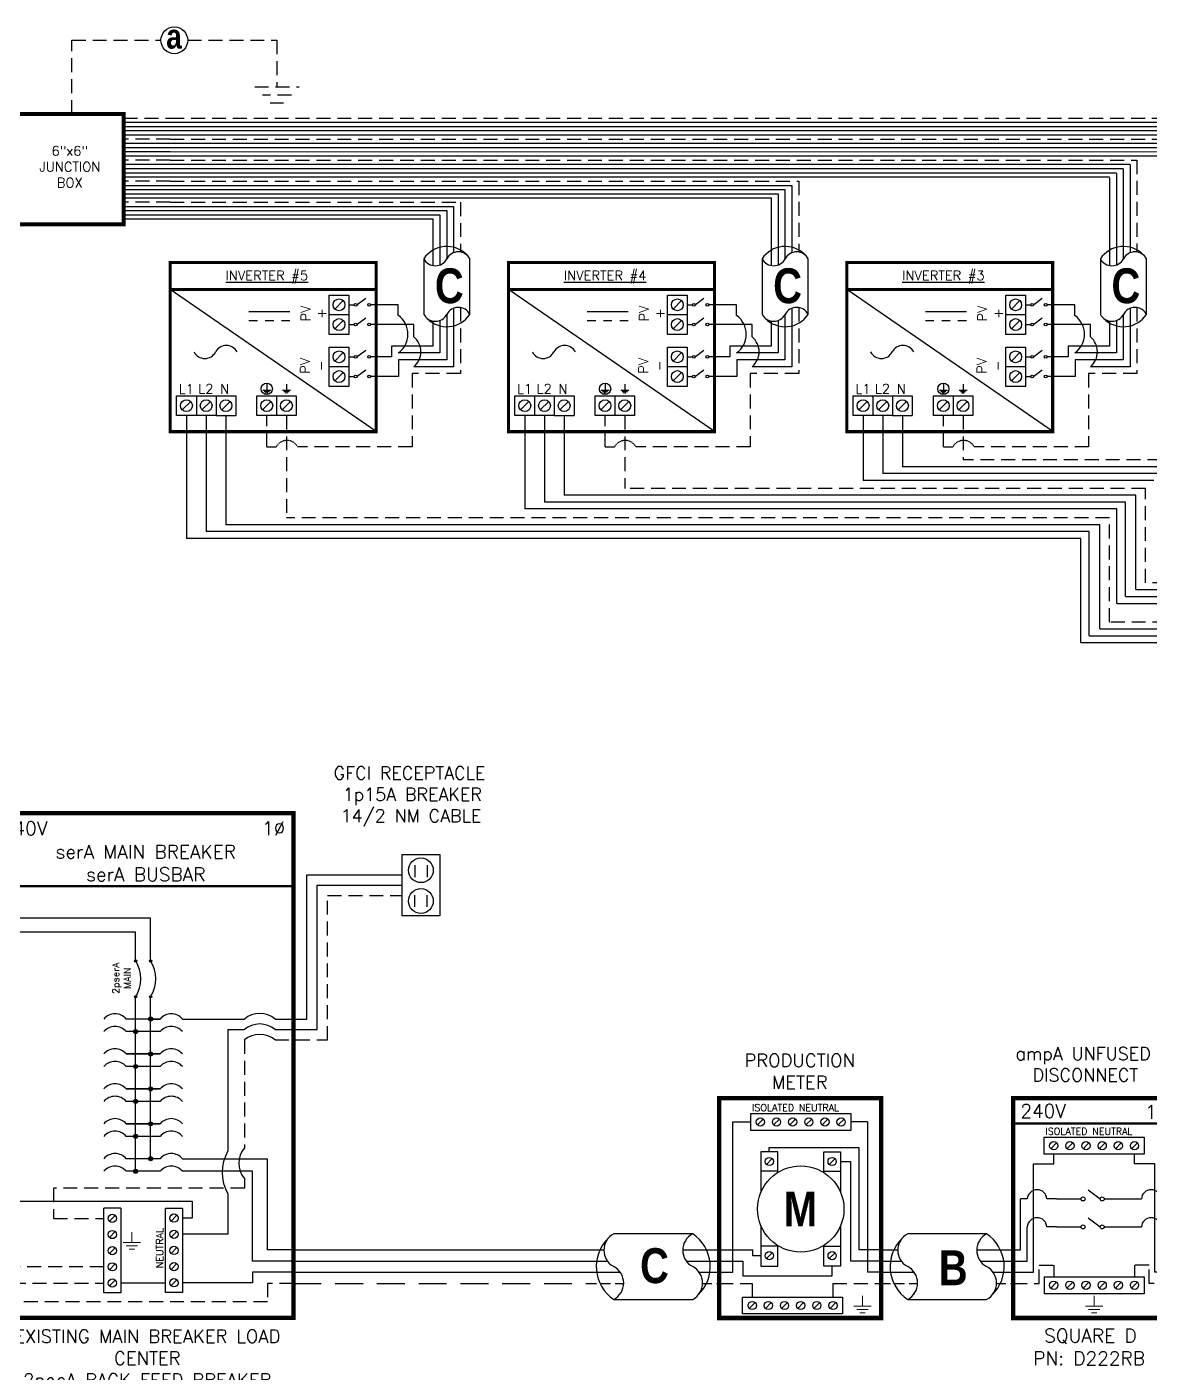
# Model space of a CAD drawing. Header units: feet. Extents: x 20558 to 21366, y 15297 to 15844.
# Drawn here: x 20882.7 to 21185.1, y 15481.1 to 15843.6 of the extents above; entities that cross this region are included whole.
import ezdxf

# ---------------------------------------------------------------- set-up
doc = ezdxf.new("R2010")
doc.units = ezdxf.units.FT
doc.header["$MEASUREMENT"] = 0
doc.linetypes.add('DASHED', pattern=[0.75, 0.5, -0.25])
doc.linetypes.add('HIDDEN', pattern=[0.375, 0.25, -0.125])
doc.layers.add('TEXT', color=7, linetype='Continuous')
doc.layers.add('Z - TITLEBLOCK TXT', color=7, linetype='Continuous')
doc.styles.add('ONE LINE TXT', font='techb___.ttf')
doc.styles.get("Standard").update_dxf_attribs({"font": 'simplex.shx'})

# ---------------------------------------------------------------- blocks, each defined once
blk = doc.blocks.new('*U12')
at = {"color": 7, "linetype": 'Continuous'}
for p, q in [((-7.14, 13.31), (-28.39, 13.31)), ((-28.39, -4.31), (-7.14, -4.31))]:
    blk.add_line(p, q, dxfattribs=at)
at = {"color": 7}
for p, q in [((-35.53, 9), (-31.05, 9)), ((-9.81, 9), (0, 9))]:
    blk.add_line(p, q, dxfattribs=at)
at = {"color": 10}
for p, q in [((-35.53, 6), (-30.11, 6)), ((-8.87, 6), (0, 6))]:
    blk.add_line(p, q, dxfattribs=at)
at = {"color": 253}
for p, q in [((-35.53, 3), (-26.66, 3)), ((-5.41, 3), (0, 3))]:
    blk.add_line(p, q, dxfattribs=at)
at = {"color": 92, "linetype": 'HIDDEN', "ltscale": 10}
for p, q in [((-4.48, 0), (0, 0)), ((-35.53, 0), (-25.72, 0))]:
    blk.add_line(p, q, dxfattribs=at)
at = {"color": 7, "linetype": 'Continuous'}
for centre, start, end in [((-22.54, 4.5), 133.9732, 236.4265), ((-12.99, 4.5), 313.9732, 56.4265)]:
    blk.add_arc(centre, 10.58, start, end, dxfattribs=at)
at = {"linetype": 'Continuous'}
for centre, start, end in [((-26.08, 8.91), 117.6639, 242.3361), ((-4.83, 8.91), 117.6639, 242.3361), ((-30.7, 0.09), 297.6639, 62.3361), ((-9.45, 0.09), 297.6639, 62.3361)]:
    blk.add_arc(centre, 4.98, start, end, dxfattribs=at)
blk = doc.blocks.new('unfusedDisconnect')
at = {"lineweight": 50}
blk.add_line((-43.61, 43.06), (0, 43.06), dxfattribs=at)
at = {"color": 1, "linetype": 'Continuous'}
for p, q in [((-35.27, 34.78), (-35.27, 39.32)), ((-35.27, 39.32), (-8.32, 39.32)), ((-8.32, 39.32), (-8.32, 34.78)), ((-8.32, 34.78), (-35.27, 34.78)), ((-31.89, 22.73), (-25.32, 22.73)), ((-23.43, 25.18), (-20.16, 22.74)), ((-19.08, 22.73), (-11.7, 22.73)), ((-31.89, 15.2), (-25.32, 15.2)), ((-23.43, 17.65), (-20.16, 15.2)), ((-19.08, 15.2), (-11.7, 15.19)), ((-35.27, 1.76), (-8.32, 1.76)), ((-35.27, 1.76), (-35.27, -2.78)), ((-8.32, 1.76), (-8.32, -2.78)), ((-8.32, -2.78), (-35.27, -2.78))]:
    blk.add_line(p, q, dxfattribs=at)
at = {"color": 4, "linetype": 'Continuous'}
for p, q in [((-31.89, 37.83), (-33.46, 36.26)), ((-27.53, 37.83), (-29.11, 36.26)), ((-23.18, 37.83), (-24.76, 36.26)), ((-18.83, 37.83), (-20.41, 36.26)), ((-14.48, 37.83), (-16.06, 36.26)), ((-10.13, 37.83), (-11.7, 36.26)), ((-31.89, 0.28), (-33.46, -1.3)), ((-27.53, 0.28), (-29.11, -1.3)), ((-23.18, 0.28), (-24.76, -1.3)), ((-18.83, 0.28), (-20.41, -1.3)), ((-14.48, 0.28), (-16.06, -1.3)), ((-10.13, 0.28), (-11.7, -1.3))]:
    blk.add_line(p, q, dxfattribs=at)
at = {"color": 253, "linetype": 'Continuous'}
for p, q in [((-32.67, 32.17), (-32.67, 34.78)), ((-10.92, 32.17), (-10.92, 34.78)), ((-38.16, 3), (-38.16, 32.17)), ((-38.16, 32.17), (-32.67, 32.17)), ((-5.43, 32.17), (-10.92, 32.17)), ((-5.43, 3), (-5.43, 32.17)), ((-43.61, 3), (-38.16, 3)), ((0, 3), (-5.43, 3))]:
    blk.add_line(p, q, dxfattribs=at)
at = {"color": 7, "linetype": 'Continuous'}
for p, q in [((-41.66, 9), (-41.66, 22.73)), ((-39.8, 22.73), (-41.66, 22.73)), ((-31.89, 22.73), (-34.52, 22.73)), ((-11.7, 22.73), (-9.07, 22.73)), ((-3.79, 22.73), (-1.93, 22.73)), ((-1.93, 9), (-1.93, 22.73))]:
    blk.add_line(p, q, dxfattribs=at)
at = {"color": 10, "linetype": 'Continuous'}
for p, q in [((-39.8, 6), (-39.8, 15.2)), ((-31.89, 15.2), (-34.52, 15.2)), ((-11.7, 15.2), (-9.07, 15.2)), ((-3.79, 6), (-3.79, 15.2)), ((-43.61, 6), (-39.8, 6)), ((0, 6), (-3.79, 6))]:
    blk.add_line(p, q, dxfattribs=at)
at = {"color": 7}
for p, q in [((-43.61, 9), (-41.66, 9)), ((0, 9), (-1.93, 9))]:
    blk.add_line(p, q, dxfattribs=at)
at = {"color": 92, "linetype": 'HIDDEN', "ltscale": 15}
for p, q in [((-36.58, 0), (-36.58, 4.9)), ((-36.58, 4.9), (-32.67, 4.9)), ((-32.67, 4.9), (-32.67, 1.76)), ((-7.01, 4.9), (-10.92, 4.9)), ((-10.92, 4.9), (-10.92, 1.76)), ((-7.01, 0), (-7.01, 4.9)), ((-43.61, 0), (-36.58, 0)), ((0, 0), (-7.01, 0))]:
    blk.add_line(p, q, dxfattribs=at)
at = {"lineweight": 50, "const_width": 1.19}
blk.add_lwpolyline([(-43.61, -9.34), (-43.61, 49.84), (0, 49.84), (0, -9.34)], close=True, dxfattribs=at)
at = {"color": 92, "linetype": 'Continuous', "lineweight": 5, "ltscale": 0.05, "flags": 128}
for points in [[(-21.8, -3.32), (-21.8, -6.17)], [(-24.14, -6.17), (-19.45, -6.17)], [(-20.27, -7.03), (-23.32, -7.03)], [(-21.08, -7.9), (-22.51, -7.9)]]:
    blk.add_lwpolyline(points, dxfattribs=at)
at = {"color": 4, "linetype": 'Continuous'}
for centre in [(-32.67, 37.05), (-28.32, 37.05), (-23.97, 37.05), (-19.62, 37.05), (-15.27, 37.05), (-10.92, 37.05), (-32.67, -0.51), (-28.32, -0.51), (-23.97, -0.51), (-19.62, -0.51), (-15.27, -0.51), (-10.92, -0.51)]:
    blk.add_circle(centre, 1.11, dxfattribs=at)
at = {"color": 1, "linetype": 'Continuous'}
for centre in [(-24.78, 22.73), (-19.62, 22.73), (-24.78, 15.2), (-19.62, 15.2)]:
    blk.add_circle(centre, 0.541, dxfattribs=at)
at = {"color": 7, "linetype": 'Continuous'}
for centre in [(-37.16, 22.58), (-6.43, 22.58)]:
    blk.add_arc(centre, 2.64, 3.2819, 176.7181, dxfattribs=at)
at = {"color": 10, "linetype": 'Continuous'}
for centre in [(-37.16, 15.04), (-6.43, 15.04)]:
    blk.add_arc(centre, 2.64, 3.2819, 176.7181, dxfattribs=at)
at = {"color": 4, "linetype": 'Continuous'}
blk.add_text('ISOLATED NEUTRAL', height=1.8743, dxfattribs=at).set_placement((-34.91, 39.97))
at = {"color": 1}
for s, width, gutter_width, heights, insert, char_height, attachment_point in [('\\A1;\\pi12.228;ampA UNFUSED \\P\\pi16.834;DISCONNECT', 64.922, 0, [11.89], (-55.21, 63.58), 3.4544, 1), ('240V', 0.1481, 0.75, [0], (-35.55, 46.4), 3.658, 5), ('1∅', 0.1481, 0.75, [0], (-4.98, 46.1), 3.658, 5), ('\\A1;\\pi11.999,t30.287;SQUARE D\\P\\pi9.0377,t27.326;PN: D222RB', 51.6906, 0.203, [45.94], (-47.25, -12.27), 3.6576, 1)]:
    blk.add_mtext_dynamic_manual_height_columns(s, width=width, gutter_width=gutter_width, heights=heights, dxfattribs=dict(at, insert=insert, char_height=char_height, attachment_point=attachment_point))
blk = doc.blocks.new('*U29')
at = {"color": 7}
for name, p in [('unfusedDisconnect', (0, 0)), ('*U12', (-43.61, 0))]:
    blk.add_blockref(name, p, dxfattribs=at)
at = {"layer": 'Z - TITLEBLOCK TXT', "color": 1, "linetype": 'Continuous', "insert": (-63.63, 8.88), "char_height": 9.3833, "attachment_point": 1, "style": 'ONE LINE TXT'}
blk.add_mtext_dynamic_manual_height_columns('{\\W1;\\C256;B}', width=0.1385, gutter_width=2.13, heights=[0], dxfattribs=at)
blk = doc.blocks.new('*U20')
at = {"color": 7}
blk.add_line((-79.14, 9), (0, 9), dxfattribs=at)
at = {"color": 10}
blk.add_line((-79.14, 6), (0, 6), dxfattribs=at)
at = {"color": 253}
blk.add_line((-79.14, 3), (0, 3), dxfattribs=at)
at = {"color": 92, "linetype": 'DASHED', "ltscale": 15}
blk.add_line((-79.14, 0), (0, 0), dxfattribs=at)
blk = doc.blocks.new('productionMeter')
at = {"color": 1, "linetype": 'Continuous'}
for p, q in [((-35.13, 41.18), (-35.13, 45.72)), ((-35.13, 45.72), (-8.18, 45.72)), ((-8.18, 45.72), (-8.18, 41.18)), ((-8.18, 41.18), (-35.13, 41.18)), ((-32.38, 35.4), (-32.38, 24.5)), ((-27.84, 35.4), (-32.38, 35.4)), ((-27.84, 29.86), (-27.84, 35.4)), ((-15.47, 29.86), (-15.47, 35.4)), ((-15.47, 35.4), (-10.93, 35.4)), ((-10.93, 35.4), (-10.93, 24.5)), ((-27.84, 30.21), (-32.38, 30.21)), ((-15.47, 30.21), (-10.93, 30.21)), ((-32.38, 15.55), (-32.38, 4.64)), ((-10.93, 15.55), (-10.93, 4.64)), ((-27.84, 10.04), (-32.38, 10.04)), ((-27.84, 4.64), (-27.84, 10.18)), ((-15.47, 4.64), (-15.47, 10.18)), ((-15.47, 10.04), (-10.93, 10.04)), ((-32.38, 4.64), (-27.84, 4.64)), ((-10.93, 4.64), (-15.47, 4.64)), ((-37.32, -8.24), (-37.32, -3.7)), ((-37.32, -3.7), (-10.37, -3.7)), ((-10.37, -3.7), (-10.37, -8.24)), ((-10.37, -8.24), (-37.32, -8.24))]:
    blk.add_line(p, q, dxfattribs=at)
at = {"color": 4, "linetype": 'Continuous'}
for p, q in [((-31.74, 44.23), (-33.32, 42.66)), ((-27.39, 44.23), (-28.97, 42.66)), ((-23.04, 44.23), (-24.62, 42.66)), ((-18.69, 44.23), (-20.26, 42.66)), ((-14.34, 44.23), (-15.91, 42.66)), ((-9.99, 44.23), (-11.56, 42.66)), ((-29.33, 33.59), (-30.9, 32.02)), ((-12.41, 33.59), (-13.98, 32.02)), ((-29.33, 8.23), (-30.9, 6.66)), ((-12.41, 8.23), (-13.98, 6.66)), ((-33.93, -5.19), (-35.51, -6.76)), ((-29.58, -5.19), (-31.15, -6.76)), ((-25.23, -5.19), (-26.8, -6.76)), ((-20.88, -5.19), (-22.45, -6.76)), ((-16.53, -5.19), (-18.1, -6.76)), ((-12.18, -5.19), (-13.75, -6.76))]:
    blk.add_line(p, q, dxfattribs=at)
at = {"color": 253, "linetype": 'Continuous'}
for p, q in [((-39.9, 3), (-39.9, 43.45)), ((-39.9, 43.45), (-35.13, 43.45)), ((-3.71, 43.45), (-8.18, 43.45)), ((-3.71, 43.45), (-3.71, 3)), ((-43.61, 3), (-39.9, 3)), ((0, 3), (-3.71, 3))]:
    blk.add_line(p, q, dxfattribs=at)
at = {"color": 7}
for p, q in [((-30.11, 35.4), (-30.11, 36.59)), ((-30.11, 36.59), (-5.98, 36.59)), ((-5.98, 36.59), (-5.98, 9)), ((-43.61, 9), (-34.54, 9)), ((-34.54, 7.44), (-34.54, 9)), ((-32.38, 7.44), (-34.54, 7.44)), ((0, 9), (-5.98, 9))]:
    blk.add_line(p, q, dxfattribs=at)
at = {"color": 10, "linetype": 'Continuous'}
for p, q in [((-10.93, 32.81), (-8.25, 32.81)), ((-8.25, 32.81), (-8.25, 6)), ((-43.61, 6), (-37.24, 6)), ((-37.24, 6), (-37.24, 2.05)), ((-13.2, 2.05), (-13.2, 4.64)), ((0, 6), (-8.25, 6)), ((-37.24, 2.05), (-13.2, 2.05))]:
    blk.add_line(p, q, dxfattribs=at)
at = {"color": 92, "linetype": 'HIDDEN', "ltscale": 15}
for p, q in [((-43.61, 0), (-34.72, 0)), ((-12.97, 0), (-12.97, -3.7)), ((-12.97, 0), (0, 0)), ((-34.72, 0), (-34.72, -3.7))]:
    blk.add_line(p, q, dxfattribs=at)
at = {"lineweight": 50, "const_width": 1.19}
blk.add_lwpolyline([(-43.61, -9.34), (-43.61, 49.84), (0, 49.84), (0, -9.34)], close=True, dxfattribs=at)
at = {"color": 92, "linetype": 'Continuous', "lineweight": 5, "ltscale": 0.05, "flags": 128}
for points in [[(-5.04, -3.33), (-5.04, -6.18)], [(-2.7, -6.18), (-7.38, -6.18)], [(-6.57, -7.05), (-3.51, -7.05)], [(-5.76, -7.91), (-4.32, -7.91)]]:
    blk.add_lwpolyline(points, dxfattribs=at)
at = {"color": 4, "linetype": 'Continuous'}
for centre in [(-32.53, 43.45), (-28.18, 43.45), (-23.83, 43.45), (-19.48, 43.45), (-15.13, 43.45), (-10.78, 43.45), (-30.11, 32.81), (-13.2, 32.81), (-30.11, 7.44), (-13.2, 7.44), (-34.72, -5.97), (-30.37, -5.97), (-26.02, -5.97), (-21.67, -5.97), (-17.32, -5.97), (-12.97, -5.97)]:
    blk.add_circle(centre, 1.11, dxfattribs=at)
at = {"linetype": 'Continuous'}
blk.add_circle((-21.65, 20.02), 11.62, dxfattribs=at)
at = {"color": 4, "linetype": 'Continuous'}
blk.add_text('ISOLATED NEUTRAL', height=1.8743, dxfattribs=at).set_placement((-34.77, 46.37))
at = {"color": 253, "linetype": 'Continuous', "style": 'ONE LINE TXT'}
blk.add_text('M', height=9.38, dxfattribs=at).set_placement((-26.21, 15.31))
at = {"color": 1, "insert": (-21.93, 57.08), "char_height": 3.5433, "attachment_point": 5}
blk.add_mtext_dynamic_manual_height_columns('PRODUCTION METER', width=1.3203, gutter_width=7.17, heights=[0], dxfattribs=at)
blk = doc.blocks.new('*U17')
at = {"color": 7}
blk.add_blockref('productionMeter', (0, 0), dxfattribs=at)
blk = doc.blocks.new('breakerPanel')
at = {"linetype": 'Continuous'}
h = blk.add_hatch(color=1, dxfattribs=at)
h.dxf.hatch_style = 1
edge = h.paths.add_edge_path()
edge.add_arc((-42.47, 86.8), 0.291, 0, 360)
h = blk.add_hatch(color=1, dxfattribs=at)
h.dxf.hatch_style = 1
edge = h.paths.add_edge_path()
edge.add_arc((-38.44, 86.8), 0.291, 0, 360)
h = blk.add_hatch(color=1, dxfattribs=at)
h.dxf.hatch_style = 1
edge = h.paths.add_edge_path()
edge.add_arc((-42.47, 77.16), 0.291, 0, 360)
h = blk.add_hatch(color=1, dxfattribs=at)
h.dxf.hatch_style = 1
edge = h.paths.add_edge_path()
edge.add_arc((-38.44, 77.16), 0.291, 0, 360)
h = blk.add_hatch(color=1, dxfattribs=at)
h.dxf.hatch_style = 1
edge = h.paths.add_edge_path()
edge.add_arc((-38.44, 71.16), 0.528, 0, 360)
h = blk.add_hatch(color=1, dxfattribs=at)
h.dxf.hatch_style = 1
edge = h.paths.add_edge_path()
edge.add_arc((-42.47, 67.78), 0.528, 0, 360)
h = blk.add_hatch(color=1, dxfattribs=at)
h.dxf.hatch_style = 1
edge = h.paths.add_edge_path()
edge.add_arc((-38.44, 61.76), 0.528, 0, 360)
h = blk.add_hatch(color=1, dxfattribs=at)
h.dxf.hatch_style = 1
edge = h.paths.add_edge_path()
edge.add_arc((-42.47, 58.38), 0.528, 0, 360)
h = blk.add_hatch(color=1, dxfattribs=at)
h.dxf.hatch_style = 1
edge = h.paths.add_edge_path()
edge.add_arc((-38.44, 52.36), 0.528, 0, 360)
h = blk.add_hatch(color=1, dxfattribs=at)
h.dxf.hatch_style = 1
edge = h.paths.add_edge_path()
edge.add_arc((-42.47, 48.98), 0.528, 0, 360)
h = blk.add_hatch(color=1, dxfattribs=at)
h.dxf.hatch_style = 1
edge = h.paths.add_edge_path()
edge.add_arc((-42.47, 39.58), 0.528, 0, 360)
h = blk.add_hatch(color=1, dxfattribs=at)
h.dxf.hatch_style = 1
edge = h.paths.add_edge_path()
edge.add_arc((-38.44, 42.95), 0.528, 0, 360)
h = blk.add_hatch(color=1, dxfattribs=at)
h.dxf.hatch_style = 1
edge = h.paths.add_edge_path()
edge.add_arc((-38.44, 33.55), 0.528, 0, 360)
h = blk.add_hatch(color=1, dxfattribs=at)
h.dxf.hatch_style = 1
edge = h.paths.add_edge_path()
edge.add_arc((-42.47, 30.17), 0.528, 0, 360)
at = {"color": 155, "true_color": 0x647190}
blk.add_line((-80.92, 126.59), (0, 126.59), dxfattribs=at)
at = {"color": 253, "linetype": 'Continuous'}
for p, q in [((-100.73, 90.2), (-100.73, 109.7)), ((-76.04, 90.2), (-100.73, 90.2)), ((-76.04, 90.2), (-76.04, 22.16)), ((-76.04, 22.16), (-27.25, 22.16)), ((-27.25, 22.16), (-27.25, 17.57)), ((-27.25, 17.57), (-29.89, 17.57)), ((-11.01, 0.16), (-29.89, 0.16)), ((0, 3), (-11.01, 3)), ((-11.01, 3), (-11.01, 0.16))]:
    blk.add_line(p, q, dxfattribs=at)
at = {"color": 10, "linetype": 'Continuous'}
for p, q in [((-94.24, 94.51), (-94.24, 109.7)), ((-42.47, 94.51), (-94.24, 94.51)), ((-42.47, 87.09), (-42.47, 94.51)), ((-42.47, 30.17), (-42.47, 76.87)), ((-35.88, 67.78), (-45.04, 67.78)), ((-35.88, 58.38), (-45.04, 58.38)), ((-35.88, 48.98), (-45.04, 48.98)), ((-35.88, 39.58), (-45.04, 39.58)), ((-35.88, 30.17), (-45.04, 30.17)), ((-10.98, 30.17), (-29.89, 30.17)), ((-10.98, 6), (-10.98, 30.17)), ((0, 6), (-10.98, 6))]:
    blk.add_line(p, q, dxfattribs=at)
at = {"color": 7, "linetype": 'Continuous'}
for p, q in [((-87.75, 98.34), (-87.75, 109.7)), ((-38.44, 98.34), (-87.75, 98.34)), ((-38.44, 87.09), (-38.44, 98.34)), ((-38.44, 61.76), (-38.44, 76.87)), ((-35.88, 71.16), (-45.04, 71.16)), ((-38.44, 71.16), (-35.88, 71.16)), ((-45.04, 61.76), (-35.88, 61.76)), ((-35.88, 61.76), (-45.04, 61.76)), ((-38.44, 52.36), (-38.44, 61.76)), ((-45.04, 52.36), (-35.88, 52.36)), ((-35.88, 52.36), (-45.04, 52.36)), ((-38.44, 42.95), (-38.44, 52.36)), ((-45.04, 42.95), (-35.88, 42.95)), ((-35.88, 42.95), (-45.04, 42.95)), ((-38.44, 33.55), (-38.44, 42.95)), ((-35.88, 33.55), (-45.04, 33.55)), ((-6.96, 9), (-6.96, 33.55))]:
    blk.add_line(p, q, dxfattribs=at)
at = {"lineweight": 50}
blk.add_line((-80.92, 106.95), (0, 106.95), dxfattribs=at)
at = {"color": 7}
for p, q in [((-29.89, 33.55), (-6.96, 33.55)), ((0, 9), (-6.96, 9))]:
    blk.add_line(p, q, dxfattribs=at)
at = {"color": 1, "linetype": 'Continuous'}
for p, q in [((-51.03, -2.51), (-51.03, 20.23)), ((-46.49, 20.23), (-51.03, 20.23)), ((-46.49, 20.23), (-46.49, -2.51)), ((-34.43, -2.43), (-34.43, 20.16)), ((-29.89, 20.16), (-34.43, 20.16)), ((-29.89, 20.16), (-29.89, -2.43)), ((-46.49, -2.51), (-51.03, -2.51)), ((-29.89, -2.43), (-34.43, -2.43))]:
    blk.add_line(p, q, dxfattribs=at)
at = {"color": 4, "linetype": 'Continuous'}
for p, q in [((-47.97, 18.28), (-49.55, 16.71)), ((-31.37, 18.35), (-32.94, 16.78)), ((-47.97, 13.93), (-49.55, 12.36)), ((-31.37, 14), (-32.94, 12.43)), ((-47.97, 9.58), (-49.55, 8.01)), ((-31.37, 9.65), (-32.94, 8.08)), ((-47.97, 5.23), (-49.55, 3.66)), ((-31.37, 5.3), (-32.94, 3.73)), ((-47.97, 0.88), (-49.55, -0.69)), ((-31.37, 0.95), (-32.94, -0.62))]:
    blk.add_line(p, q, dxfattribs=at)
at = {"color": 92, "linetype": 'HIDDEN', "ltscale": 15}
for p, q in [((-51.03, 4.44), (-106.89, 4.44)), ((-106.89, 4.44), (-106.89, -4.87)), ((-75.84, -4.96), (-75.84, 0.09)), ((-75.84, 0.09), (-51.03, 0.09)), ((0, 0), (-6.96, 0)), ((-6.96, 0), (-6.96, -4.96)), ((-6.96, -4.96), (-75.84, -4.96)), ((-106.89, -15.1), (-106.89, -24.84))]:
    blk.add_line(p, q, dxfattribs=at)
at = {"color": 92, "linetype": 'Continuous', "ltscale": 15}
blk.add_line((-34.43, 0.09), (-46.49, 0.09), dxfattribs=at)
at = {"lineweight": 50, "const_width": 1.19}
for points in [[(-103.67, 109.7), (-103.67, 126.59), (-84.82, 126.59), (-84.82, 109.7)], [(-80.92, -9.3), (-80.92, 126.59), (0, 126.59), (0, -9.3)]]:
    blk.add_lwpolyline(points, close=True, dxfattribs=at)
at = {"color": 92, "linetype": 'Continuous', "lineweight": 5, "ltscale": 0.05, "flags": 128}
for points in [[(-45.88, 10.97), (-41.2, 10.97)], [(-43.54, 13.81), (-43.54, 10.97)], [(-42.01, 10.1), (-45.07, 10.1)], [(-42.82, 9.23), (-44.25, 9.23)]]:
    blk.add_lwpolyline(points, dxfattribs=at)
at = {"color": 92, "linetype": 'Continuous', "ltscale": 4, "flags": 128}
for points in [[(-115.37, -24.84), (-98.41, -24.84)], [(-101.35, -27.98), (-112.43, -27.98)], [(-104.29, -31.12), (-109.49, -31.12)]]:
    blk.add_lwpolyline(points, dxfattribs=at)
at = {"linetype": 'Continuous'}
blk.add_circle((-94.24, 118.15), 7.15, dxfattribs=at)
at = {"color": 1, "linetype": 'Continuous'}
for centre, radius in [((-42.47, 86.8), 0.291), ((-38.44, 86.8), 0.291), ((-42.47, 77.16), 0.291), ((-38.44, 77.16), 0.291), ((-38.44, 71.16), 0.528), ((-42.47, 67.78), 0.528), ((-38.44, 61.76), 0.528), ((-42.47, 58.38), 0.528), ((-38.44, 52.36), 0.528), ((-42.47, 48.98), 0.528), ((-42.47, 39.58), 0.528), ((-38.44, 42.95), 0.528), ((-38.44, 33.55), 0.528), ((-42.47, 30.17), 0.528)]:
    blk.add_circle(centre, radius, dxfattribs=at)
at = {"color": 4, "linetype": 'Continuous'}
for centre in [(-48.76, 17.49), (-32.16, 17.57), (-48.76, 13.14), (-32.16, 13.21), (-48.76, 8.79), (-32.16, 8.86), (-48.76, 4.44), (-32.16, 4.51), (-48.76, 0.09), (-32.16, 0.16)]:
    blk.add_circle(centre, 1.11, dxfattribs=at)
at = {"color": 7, "linetype": 'Continuous'}
blk.add_circle((-106.89, -9.99), 5.11, dxfattribs=at)
at = {"color": 1, "linetype": 'Continuous'}
for centre, radius, start, end in [((-50.14, 81.98), 9.06, 327.8708, 32.1292), ((-46.11, 81.98), 9.06, 327.8708, 32.1292), ((-48.03, 68.62), 3.93, 40.3392, 139.6608), ((-32.88, 68.62), 3.93, 40.3392, 139.6608), ((-48.03, 65.24), 3.93, 40.3392, 139.6608), ((-32.88, 65.24), 3.93, 40.3392, 139.6608), ((-48.03, 59.21), 3.93, 40.3392, 139.6608), ((-32.88, 59.21), 3.93, 40.3392, 139.6608), ((-48.03, 55.84), 3.93, 40.3392, 139.6608), ((-32.88, 55.84), 3.93, 40.3392, 139.6608), ((-48.03, 49.81), 3.93, 40.3392, 139.6608), ((-32.88, 49.81), 3.93, 40.3392, 139.6608), ((-48.03, 46.43), 3.93, 40.3392, 139.6608), ((-32.88, 46.43), 3.93, 40.3392, 139.6608), ((-48.03, 40.41), 3.93, 40.3392, 139.6608), ((-32.88, 40.41), 3.93, 40.3392, 139.6608), ((-48.03, 37.03), 3.93, 40.3392, 139.6608), ((-32.88, 37.03), 3.93, 40.3392, 139.6608), ((-48.03, 31.01), 3.93, 40.3392, 139.6608), ((-32.88, 31.01), 3.93, 40.3392, 139.6608), ((-48.03, 27.63), 3.93, 40.3392, 139.6608), ((-32.88, 27.63), 3.93, 40.3392, 139.6608)]:
    blk.add_arc(centre, radius, start, end, dxfattribs=at)
at = {"color": 253, "linetype": 'Continuous', "style": 'ONE LINE TXT'}
blk.add_text('M', height=9.38, dxfattribs=at).set_placement((-98.8, 113.43))
at = {"color": 4, "linetype": 'Continuous'}
blk.add_text('NEUTRAL', height=1.874, rotation=90, dxfattribs=at).set_placement((-35.08, 4.08))
at = {"color": 1, "attachment_point": 5}
for s, width, gutter_width, heights, insert, char_height in [('EXISTING\\P120/240V UTILITY METER', 0.0523, 7.17, [0], (-118.95, 118.48), 3.5433), ('240V', 0.1481, 0.75, [0], (-72.39, 122.54), 3.658), ('1∅', 0.1481, 0.75, [0], (-5.31, 122.54), 3.658), ('serA MAIN BREAKER\\PserA BUSBAR', 72.4998, 0.75, [0], (-39.75, 113.14), 3.6576), ('EXISTING MAIN BREAKER LOAD CENTER\\P2pocA BACK FEED BREAKER\\P{\\fVerdana|b1|i0|c0|p34;NEC 690.64}', 79.2627, 97.94, [154.49], (-39.35, -23.14), 3.5433)]:
    blk.add_mtext_dynamic_manual_height_columns(s, width=width, gutter_width=gutter_width, heights=heights, dxfattribs=dict(at, insert=insert, char_height=char_height))
at = {"color": 4, "linetype": 'Continuous', "insert": (-46.25, 82.15), "char_height": 1.874, "attachment_point": 5, "rotation": 90}
blk.add_mtext_dynamic_manual_height_columns('2pserA\\PMAIN', width=0.1481, gutter_width=0.75, heights=[0], dxfattribs=at)
at = {"color": 1, "linetype": 'Continuous', "insert": (-110.08, -3.93), "char_height": 9.3833, "attachment_point": 1, "style": 'ONE LINE TXT'}
blk.add_mtext_dynamic_manual_height_columns('{\\W1;\\C256;a}', width=0.1385, gutter_width=2.13, heights=[0], dxfattribs=at)
blk = doc.blocks.new('*U16')
at = {"color": 7}
blk.add_blockref('breakerPanel', (0, 0), dxfattribs=at)
blk = doc.blocks.new('gfci1')
at = {"color": 7, "linetype": 'Continuous'}
for p, q in [((62.57, 41.42), (62.57, 38.21)), ((65.87, 41.42), (65.87, 38.21)), ((33.46, 0), (33.46, 38.87)), ((33.46, 38.87), (59.14, 38.87)), ((62.57, 30.17), (62.57, 33.39)), ((65.87, 30.17), (65.87, 33.39)), ((0, 0), (16.69, 0)), ((24.94, 0), (33.46, 0))]:
    blk.add_line(p, q, dxfattribs=at)
at = {"color": 253, "linetype": 'Continuous'}
for p, q in [((36.28, -2.82), (36.28, 36.06)), ((36.28, 36.06), (59.14, 36.06)), ((12.22, -2.82), (16.69, -2.82)), ((12.22, -2.82), (12.22, -35.5)), ((24.94, -2.82), (36.28, -2.82)), ((12.22, -47.07), (12.22, -57.95)), ((12.22, -57.95), (0, -57.95))]:
    blk.add_line(p, q, dxfattribs=at)
at = {"color": 7}
blk.add_line((16.69, -45.52), (16.69, -45.52), dxfattribs=at)
at = {"color": 7, "linetype": 'Continuous'}
blk.add_lwpolyline([(59.14, 44.31), (69.3, 44.31), (69.3, 27.81), (59.14, 27.81)], close=True, dxfattribs=at)
for centre in [(64.22, 40.06), (64.22, 31.78)]:
    blk.add_circle(centre, 3.33, dxfattribs=at)
blk.add_arc((20.81, -4.99), 6.47, 50.3905, 129.6095, dxfattribs=at)
at = {"color": 253, "linetype": 'Continuous'}
for centre, radius, start, end in [((20.81, -7.8), 6.47, 50.3905, 129.6095), ((22.72, -41.29), 11.99, 151.1704, 208.8296)]:
    blk.add_arc(centre, radius, start, end, dxfattribs=at)
at = {"layer": 'TEXT', "color": 92, "linetype": 'HIDDEN', "ltscale": 15}
for p, q in [((39.09, -5.63), (39.09, 33.24)), ((39.09, 33.24), (59.14, 33.24)), ((16.69, -5.63), (16.69, -34.69)), ((24.94, -5.63), (39.09, -5.63)), ((16.69, -42.94), (16.69, -45.52)), ((16.69, -45.52), (-34.69, -45.52)), ((-34.69, -45.52), (-34.69, -53.67)), ((-34.69, -53.67), (-21.14, -53.67))]:
    blk.add_line(p, q, dxfattribs=at)
at = {"layer": 'TEXT', "color": 92, "linetype": 'Continuous', "ltscale": 15}
for centre, start, end in [((20.81, -10.62), 50.3905, 129.6095), ((21.67, -38.81), 140.3905, 219.6095)]:
    blk.add_arc(centre, 6.47, start, end, dxfattribs=at)
at = {"layer": 'TEXT', "color": 1, "insert": (27.72, 67.97), "char_height": 3.4544, "attachment_point": 1}
blk.add_mtext_dynamic_manual_height_columns('\\A1;\\pi12.999;GFCI RECEPTACLE\\P\\pi15.467;1p15A BREAKER\\P\\pi14.891;14/2 NM CABLE', width=71.8931, gutter_width=92.23, heights=[24.13], dxfattribs=at)

msp = doc.modelspace()

# ---------------------------------------------------------------- linework, layer by layer
at = {"color": 92, "linetype": 'HIDDEN', "ltscale": 15}
for p, q in [((20894.74, 15820.11), (20894.74, 15839.95)), ((20894.74, 15839.95), (20918.75, 15839.95)), ((20925.95, 15839.95), (20949.96, 15839.95)), ((20949.96, 15839.95), (20949.96, 15827.43)), ((20908.72, 15819.02), (20921.25, 15819.02)), ((20921.25, 15819.02), (21363.78, 15819.02)), ((20921.25, 15813.36), (20908.72, 15813.36)), ((20921.25, 15813.36), (21272.68, 15813.36)), ((20921.25, 15807.7), (20908.72, 15807.7)), ((20921.25, 15807.7), (21181.58, 15807.7)), ((21181.58, 15807.7), (21181.58, 15782.95)), ((20921.25, 15802.03), (20908.72, 15802.03)), ((20921.25, 15802.04), (21090.48, 15802.04)), ((21090.48, 15802.04), (21090.48, 15782.95)), ((20921.25, 15796.37), (20908.72, 15796.37)), ((20921.25, 15796.37), (20999.38, 15796.37)), ((20999.38, 15796.37), (20999.38, 15782.95)), ((20999.38, 15768), (20999.38, 15750.22)), ((21090.48, 15768), (21090.48, 15750.22)), ((21181.58, 15768), (21181.58, 15750.22)), ((20999.38, 15750.22), (20986.36, 15750.22)), ((20986.36, 15750.22), (20986.36, 15730.46)), ((21090.48, 15750.22), (21077.46, 15750.22)), ((21077.46, 15750.22), (21077.46, 15730.46)), ((21181.58, 15750.22), (21168.56, 15750.22)), ((21168.56, 15750.22), (21168.56, 15730.46)), ((20947.24, 15730.46), (20947.24, 15738.93)), ((20952.54, 15738.93), (20952.54, 15711.37)), ((21038.34, 15730.46), (21038.34, 15738.93)), ((21043.64, 15738.93), (21043.64, 15719.32)), ((21129.44, 15730.46), (21129.44, 15738.93)), ((21134.74, 15738.93), (21134.74, 15726.99)), ((20947.24, 15730.46), (20949.77, 15730.46)), ((20986.36, 15730.46), (20955.57, 15730.46)), ((21038.34, 15730.46), (21040.87, 15730.46)), ((21077.46, 15730.46), (21046.67, 15730.46)), ((21129.44, 15730.46), (21131.97, 15730.46)), ((21168.56, 15730.46), (21137.77, 15730.46)), ((21193.78, 15726.99), (21134.74, 15726.99)), ((21183.87, 15719.32), (21043.64, 15719.32)), ((21183.87, 15693.9), (21183.87, 15719.32)), ((21174.15, 15711.37), (20952.54, 15711.37)), ((21174.15, 15683.32), (21174.15, 15711.37)), ((21302.04, 15693.9), (21183.87, 15693.9)), ((21302.04, 15683.32), (21174.15, 15683.32))]:
    msp.add_line(p, q, dxfattribs=at)
at = {"color": 7, "linetype": 'Continuous'}
for p, q in [((20908.72, 15817.88), (20921.25, 15817.88)), ((20921.25, 15817.88), (21361.94, 15817.88)), ((20908.72, 15815.62), (20921.25, 15815.62)), ((20921.25, 15815.62), (21358.25, 15815.62)), ((20908.72, 15812.23), (20921.25, 15812.23)), ((20908.72, 15809.97), (20921.25, 15809.97)), ((20921.25, 15812.23), (21270.84, 15812.23)), ((20921.25, 15809.97), (21267.15, 15809.96)), ((20908.72, 15806.57), (20921.25, 15806.57)), ((20921.25, 15806.57), (21179.74, 15806.56)), ((21179.74, 15806.5), (21179.74, 15782.74)), ((20908.72, 15804.3), (20921.25, 15804.3)), ((20921.25, 15804.3), (21176.05, 15804.3)), ((21176.05, 15804.12), (21176.05, 15779.46)), ((20908.72, 15800.9), (20921.25, 15800.9)), ((20921.25, 15800.9), (21088.64, 15800.9)), ((21088.64, 15800.9), (21088.64, 15782.74)), ((20908.72, 15798.64), (20921.25, 15798.64)), ((20908.72, 15795.24), (20921.25, 15795.24)), ((20921.25, 15798.64), (21084.95, 15798.64)), ((20921.25, 15795.24), (20997.54, 15795.24)), ((20997.54, 15795.24), (20997.54, 15782.74)), ((21084.95, 15798.64), (21084.95, 15779.46)), ((20908.72, 15792.98), (20921.25, 15792.98)), ((20921.25, 15792.98), (20993.85, 15792.98)), ((20993.85, 15792.98), (20993.85, 15779.46)), ((20989.53, 15781.12), (20989.53, 15766.16)), ((21001.93, 15766.16), (21001.93, 15781.12)), ((21080.63, 15781.12), (21080.63, 15766.16)), ((21093.03, 15766.16), (21093.03, 15781.12)), ((21171.73, 15781.12), (21171.73, 15766.16)), ((21184.13, 15766.16), (21184.13, 15781.12)), ((20976.69, 15734.59), (20921.25, 15772.86)), ((21067.79, 15734.59), (21012.35, 15772.86)), ((21158.89, 15734.59), (21103.45, 15772.86)), ((20953.5, 15766.8), (20942.4, 15766.8)), ((20982.67, 15768.72), (20975.18, 15768.72)), ((20982.67, 15765.83), (20982.67, 15768.72)), ((20997.54, 15767.79), (20997.54, 15752.07)), ((21044.6, 15766.8), (21033.5, 15766.8)), ((21073.77, 15768.72), (21066.28, 15768.72)), ((21073.77, 15765.83), (21073.77, 15768.72)), ((21088.64, 15767.79), (21088.64, 15752.07)), ((21135.7, 15766.8), (21124.6, 15766.8)), ((21164.87, 15768.72), (21157.38, 15768.72)), ((21164.87, 15765.83), (21164.87, 15768.72)), ((21179.74, 15767.79), (21179.74, 15752.07)), ((20944.72, 15764.4), (20942.4, 15764.4)), ((20949.11, 15764.4), (20946.79, 15764.4)), ((20953.5, 15764.4), (20951.18, 15764.4)), ((20986.86, 15763.42), (20975.18, 15763.42)), ((20986.86, 15760.09), (20986.86, 15763.42)), ((20993.85, 15764.51), (20993.85, 15755.76)), ((21035.82, 15764.4), (21033.5, 15764.4)), ((21040.21, 15764.4), (21037.89, 15764.4)), ((21044.6, 15764.4), (21042.28, 15764.4)), ((21077.96, 15763.42), (21066.28, 15763.42)), ((21077.96, 15760.09), (21077.96, 15763.42)), ((21084.95, 15764.51), (21084.95, 15755.76)), ((21126.92, 15764.4), (21124.6, 15764.4)), ((21131.31, 15764.4), (21128.99, 15764.4)), ((21135.7, 15764.4), (21133.38, 15764.4)), ((21169.06, 15763.42), (21157.38, 15763.42)), ((21169.06, 15760.09), (21169.06, 15763.42)), ((21176.05, 15764.51), (21176.05, 15755.76)), ((20993.85, 15755.76), (20982.67, 15755.76)), ((21084.95, 15755.76), (21073.77, 15755.76)), ((21176.05, 15755.76), (21164.87, 15755.76)), ((20997.54, 15752.07), (20986.86, 15752.07)), ((21088.64, 15752.07), (21077.96, 15752.07)), ((21179.74, 15752.07), (21169.06, 15752.07)), ((20925.62, 15738.93), (20925.62, 15705.82)), ((21016.73, 15738.93), (21016.73, 15713.76)), ((21107.83, 15738.93), (21107.83, 15721.44)), ((21186.09, 15721.44), (21107.83, 15721.44)), ((21176.18, 15713.76), (21016.73, 15713.76)), ((21176.18, 15688.35), (21176.18, 15713.76)), ((21166.46, 15705.82), (20925.62, 15705.82)), ((21166.46, 15677.77), (21166.46, 15705.82)), ((21176.18, 15688.35), (21303.89, 15688.35)), ((21166.46, 15677.77), (21303.89, 15677.77))]:
    msp.add_line(p, q, dxfattribs=at)
at = {"color": 253, "linetype": 'Continuous'}
for p, q in [((20908.72, 15816.75), (20921.25, 15816.75)), ((20908.72, 15814.49), (20921.25, 15814.49)), ((20921.25, 15816.75), (21360.09, 15816.75)), ((20921.25, 15814.49), (21356.4, 15814.49)), ((20908.72, 15811.1), (20921.25, 15811.1)), ((20921.25, 15811.1), (21268.99, 15811.1)), ((20908.72, 15808.83), (20921.25, 15808.83)), ((20921.25, 15808.83), (21265.3, 15808.83)), ((20908.72, 15805.43), (20921.25, 15805.43)), ((20908.72, 15803.17), (20921.25, 15803.17)), ((20921.25, 15805.43), (21177.89, 15805.43)), ((20921.25, 15803.17), (21174.2, 15803.17)), ((21174.2, 15802.93), (21174.2, 15779.3)), ((21177.89, 15805.31), (21177.89, 15781.04)), ((20908.72, 15799.77), (20921.25, 15799.77)), ((20921.25, 15799.77), (21086.79, 15799.77)), ((21086.79, 15799.77), (21086.79, 15781.04)), ((20908.72, 15797.5), (20921.25, 15797.5)), ((20921.25, 15797.51), (21083.1, 15797.51)), ((21083.1, 15797.51), (21083.1, 15779.3)), ((20908.72, 15794.11), (20921.25, 15794.11)), ((20908.72, 15791.84), (20921.25, 15791.84)), ((20921.25, 15794.11), (20995.69, 15794.11)), ((20921.25, 15791.84), (20992, 15791.85)), ((20992, 15791.85), (20992, 15779.3)), ((20995.69, 15794.11), (20995.69, 15781.04)), ((20992, 15764.34), (20992, 15757.61)), ((20995.69, 15766.09), (20995.69, 15753.92)), ((21083.1, 15764.34), (21083.1, 15757.61)), ((21086.79, 15766.09), (21086.79, 15753.92)), ((21174.2, 15764.34), (21174.2, 15757.61)), ((21177.89, 15766.09), (21177.89, 15753.92)), ((20992, 15757.61), (20980.85, 15757.61)), ((20980.85, 15757.61), (20980.85, 15754.72)), ((21083.1, 15757.61), (21071.95, 15757.61)), ((21071.95, 15757.61), (21071.95, 15754.72)), ((21174.2, 15757.61), (21163.05, 15757.61)), ((21163.05, 15757.61), (21163.05, 15754.72)), ((20980.85, 15754.72), (20975.18, 15754.72)), ((20995.69, 15753.92), (20982.7, 15753.92)), ((20982.7, 15753.92), (20982.7, 15749.41)), ((21071.95, 15754.72), (21066.28, 15754.72)), ((21086.79, 15753.92), (21073.8, 15753.92)), ((21073.8, 15753.92), (21073.8, 15749.41)), ((21163.05, 15754.72), (21157.38, 15754.72)), ((21177.89, 15753.92), (21164.9, 15753.92)), ((21164.9, 15753.92), (21164.9, 15749.41)), ((20982.7, 15749.41), (20975.18, 15749.41)), ((21073.8, 15749.41), (21066.28, 15749.41)), ((21164.9, 15749.41), (21157.38, 15749.41)), ((20936.23, 15738.93), (20936.23, 15709.52)), ((21027.33, 15738.93), (21027.33, 15717.47)), ((21118.43, 15738.93), (21118.43, 15725.14)), ((21191.21, 15725.14), (21118.43, 15725.14)), ((21181.31, 15717.47), (21027.33, 15717.47)), ((21181.31, 15692.05), (21181.31, 15717.47)), ((21171.59, 15709.52), (20936.23, 15709.52)), ((21171.59, 15681.47), (21171.59, 15709.52)), ((21181.31, 15692.05), (21301.99, 15692.05)), ((21171.59, 15681.47), (21301.99, 15681.47))]:
    msp.add_line(p, q, dxfattribs=at)
at = {"color": 1, "linetype": 'Continuous'}
for p, q in [((20964.05, 15760.76), (20964.05, 15771.37)), ((20964.05, 15771.37), (20969.36, 15771.37)), ((20964.05, 15760.76), (20964.05, 15771.37)), ((20969.36, 15771.37), (20969.36, 15760.76)), ((20969.36, 15771.37), (20969.36, 15766.07)), ((20973.88, 15770.45), (20971.59, 15768.73)), ((21055.15, 15760.76), (21055.15, 15771.37)), ((21055.15, 15771.37), (21060.46, 15771.37)), ((21055.15, 15760.76), (21055.15, 15771.37)), ((21060.46, 15771.37), (21060.46, 15760.76)), ((21060.46, 15771.37), (21060.46, 15766.07)), ((21064.98, 15770.45), (21062.69, 15768.73)), ((21146.25, 15760.76), (21146.25, 15771.37)), ((21146.25, 15771.37), (21151.56, 15771.37)), ((21146.25, 15760.76), (21146.25, 15771.37)), ((21151.56, 15771.37), (21151.56, 15760.76)), ((21151.56, 15771.37), (21151.56, 15766.07)), ((21156.08, 15770.45), (21153.79, 15768.73)), ((20969.36, 15768.72), (20970.79, 15768.72)), ((21060.46, 15768.72), (21061.89, 15768.72)), ((21151.56, 15768.72), (21152.99, 15768.72)), ((20969.36, 15766.07), (20964.05, 15766.07)), ((20969.36, 15763.42), (20970.79, 15763.42)), ((20973.88, 15765.15), (20971.59, 15763.43)), ((21060.46, 15766.07), (21055.15, 15766.07)), ((21060.46, 15763.42), (21061.89, 15763.42)), ((21064.98, 15765.15), (21062.69, 15763.43)), ((21151.56, 15766.07), (21146.25, 15766.07)), ((21151.56, 15763.42), (21152.99, 15763.42)), ((21156.08, 15765.15), (21153.79, 15763.43)), ((20969.36, 15760.76), (20964.05, 15760.76)), ((21060.46, 15760.76), (21055.15, 15760.76)), ((21151.56, 15760.76), (21146.25, 15760.76)), ((20964.05, 15746.76), (20964.05, 15757.37)), ((20964.05, 15757.37), (20969.36, 15757.37)), ((20969.36, 15757.37), (20969.36, 15752.06)), ((20973.88, 15756.45), (20971.59, 15754.73)), ((21055.15, 15746.76), (21055.15, 15757.37)), ((21055.15, 15757.37), (21060.46, 15757.37)), ((21060.46, 15757.37), (21060.46, 15752.06)), ((21064.98, 15756.45), (21062.69, 15754.73)), ((21146.25, 15746.76), (21146.25, 15757.37)), ((21146.25, 15757.37), (21151.56, 15757.37)), ((21151.56, 15757.37), (21151.56, 15752.06)), ((21156.08, 15756.45), (21153.79, 15754.73)), ((20969.36, 15752.06), (20964.05, 15752.06)), ((20969.36, 15754.72), (20970.79, 15754.72)), ((20969.36, 15752.06), (20969.36, 15746.76)), ((21060.46, 15752.06), (21055.15, 15752.06)), ((21060.46, 15754.72), (21061.89, 15754.72)), ((21060.46, 15752.06), (21060.46, 15746.76)), ((21151.56, 15752.06), (21146.25, 15752.06)), ((21151.56, 15754.72), (21152.99, 15754.72)), ((21151.56, 15752.06), (21151.56, 15746.76)), ((20969.36, 15749.41), (20970.79, 15749.41)), ((20973.88, 15751.14), (20971.59, 15749.43)), ((21060.46, 15749.41), (21061.89, 15749.41)), ((21064.98, 15751.14), (21062.69, 15749.43)), ((21151.56, 15749.41), (21152.99, 15749.41)), ((21156.08, 15751.14), (21153.79, 15749.43)), ((20969.36, 15746.76), (20964.05, 15746.76)), ((21060.46, 15746.76), (21055.15, 15746.76)), ((21151.56, 15746.76), (21146.25, 15746.76)), ((20922.97, 15744.23), (20933.58, 15744.23)), ((20922.97, 15738.93), (20922.97, 15744.23)), ((20922.97, 15744.23), (20928.28, 15744.23)), ((20928.28, 15744.23), (20928.28, 15738.93)), ((20933.58, 15744.23), (20933.58, 15738.93)), ((20933.58, 15744.23), (20938.88, 15744.23)), ((20938.88, 15744.23), (20938.88, 15738.93)), ((20944.59, 15744.23), (20955.19, 15744.23)), ((20944.59, 15738.93), (20944.59, 15744.23)), ((20944.59, 15744.23), (20949.89, 15744.23)), ((20949.89, 15744.23), (20949.89, 15738.93)), ((20955.19, 15744.23), (20955.19, 15738.93)), ((21014.07, 15744.23), (21024.68, 15744.23)), ((21014.07, 15738.93), (21014.07, 15744.23)), ((21014.07, 15744.23), (21019.38, 15744.23)), ((21019.38, 15744.23), (21019.38, 15738.93)), ((21024.68, 15744.23), (21024.68, 15738.93)), ((21024.68, 15744.23), (21029.98, 15744.23)), ((21029.98, 15744.23), (21029.98, 15738.93)), ((21035.69, 15744.23), (21046.29, 15744.23)), ((21035.69, 15738.93), (21035.69, 15744.23)), ((21035.69, 15744.23), (21040.99, 15744.23)), ((21040.99, 15744.23), (21040.99, 15738.93)), ((21046.29, 15744.23), (21046.29, 15738.93)), ((21105.17, 15744.23), (21115.78, 15744.23)), ((21105.17, 15738.93), (21105.17, 15744.23)), ((21105.17, 15744.23), (21110.48, 15744.23)), ((21110.48, 15744.23), (21110.48, 15738.93)), ((21115.78, 15744.23), (21115.78, 15738.93)), ((21115.78, 15744.23), (21121.08, 15744.23)), ((21121.08, 15744.23), (21121.08, 15738.93)), ((21126.79, 15744.23), (21137.39, 15744.23)), ((21126.79, 15738.93), (21126.79, 15744.23)), ((21126.79, 15744.23), (21132.09, 15744.23)), ((21132.09, 15744.23), (21132.09, 15738.93)), ((21137.39, 15744.23), (21137.39, 15738.93)), ((20933.58, 15738.93), (20922.97, 15738.93)), ((20933.58, 15738.93), (20938.88, 15738.93)), ((20955.19, 15738.93), (20944.59, 15738.93)), ((21024.68, 15738.93), (21014.07, 15738.93)), ((21024.68, 15738.93), (21029.98, 15738.93)), ((21046.29, 15738.93), (21035.69, 15738.93)), ((21115.78, 15738.93), (21105.17, 15738.93)), ((21115.78, 15738.93), (21121.08, 15738.93)), ((21137.39, 15738.93), (21126.79, 15738.93))]:
    msp.add_line(p, q, dxfattribs=at)
at = {"color": 4, "linetype": 'Continuous'}
for p, q in [((20967.84, 15769.85), (20965.57, 15767.59)), ((21058.94, 15769.85), (21056.67, 15767.59)), ((21150.04, 15769.85), (21147.78, 15767.59)), ((20967.84, 15764.55), (20965.57, 15762.29)), ((21058.94, 15764.55), (21056.67, 15762.29)), ((21150.04, 15764.55), (21147.78, 15762.29)), ((20967.84, 15755.85), (20965.57, 15753.58)), ((21058.94, 15755.85), (21056.67, 15753.58)), ((21150.04, 15755.85), (21147.78, 15753.58)), ((20967.84, 15750.54), (20965.57, 15748.28)), ((21058.94, 15750.54), (21056.67, 15748.28)), ((21150.04, 15750.54), (21147.78, 15748.28)), ((20926.76, 15742.71), (20924.49, 15740.45)), ((20932.06, 15742.71), (20929.8, 15740.45)), ((20937.36, 15742.71), (20935.1, 15740.45)), ((20948.37, 15742.71), (20946.11, 15740.45)), ((20953.67, 15742.71), (20951.41, 15740.45)), ((21017.86, 15742.71), (21015.59, 15740.45)), ((21023.16, 15742.71), (21020.9, 15740.45)), ((21028.46, 15742.71), (21026.2, 15740.45)), ((21039.47, 15742.71), (21037.21, 15740.45)), ((21044.77, 15742.71), (21042.51, 15740.45)), ((21108.96, 15742.71), (21106.69, 15740.45)), ((21114.26, 15742.71), (21112, 15740.45)), ((21119.56, 15742.71), (21117.3, 15740.45)), ((21130.57, 15742.71), (21128.31, 15740.45)), ((21135.87, 15742.71), (21133.61, 15740.45))]:
    msp.add_line(p, q, dxfattribs=at)
at = {"color": 10, "linetype": 'Continuous'}
for p, q in [((20930.93, 15738.93), (20930.93, 15707.67)), ((21022.03, 15738.93), (21022.03, 15715.61)), ((21113.13, 15738.93), (21113.13, 15723.29)), ((21188.36, 15723.29), (21113.13, 15723.29)), ((21178.45, 15715.61), (21022.03, 15715.61)), ((21178.45, 15690.2), (21178.45, 15715.61)), ((21168.73, 15707.67), (20930.93, 15707.67)), ((21168.73, 15679.62), (21168.73, 15707.67)), ((21178.45, 15690.2), (21303.8, 15690.2)), ((21168.73, 15679.62), (21303.8, 15679.62))]:
    msp.add_line(p, q, dxfattribs=at)
at = {"color": 92, "linetype": 'HIDDEN', "ltscale": 15, "flags": 128}
for points in [[(20943.99, 15827.43), (20955.93, 15827.43)], [(20953.86, 15825.22), (20946.06, 15825.22)], [(20951.79, 15823.01), (20948.13, 15823.01)]]:
    msp.add_lwpolyline(points, dxfattribs=at)
at = {"lineweight": 50}
for points, const_width in [([(20908.72, 15790.39), (20879.11, 15790.39), (20879.11, 15820.11), (20908.72, 15820.11)], 1.08), ([(20921.25, 15734.59), (20921.25, 15780.1), (20976.69, 15780.1), (20976.69, 15734.59)], 0.834), ([(20921.25, 15772.86), (20921.25, 15780.1), (20976.69, 15780.1), (20976.69, 15772.86)], 0.834), ([(21012.35, 15734.59), (21012.35, 15780.1), (21067.79, 15780.1), (21067.79, 15734.59)], 0.834), ([(21012.35, 15772.86), (21012.35, 15780.1), (21067.79, 15780.1), (21067.79, 15772.86)], 0.834), ([(21103.45, 15734.59), (21103.45, 15780.1), (21158.89, 15780.1), (21158.89, 15734.59)], 0.834), ([(21103.45, 15772.86), (21103.45, 15780.1), (21158.89, 15780.1), (21158.89, 15772.86)], 0.834)]:
    msp.add_lwpolyline(points, close=True, dxfattribs=dict(at, const_width=const_width))
at = {"color": 92, "linetype": 'Continuous', "flags": 128}
for points in [[(20946.16, 15745.72), (20948.32, 15745.72)], [(20947.94, 15745.32), (20946.53, 15745.32)], [(20947.24, 15747.34), (20947.24, 15745.72)], [(20951.46, 15745.72), (20953.62, 15745.72)], [(20953.25, 15745.32), (20951.83, 15745.32)], [(20952.54, 15747.34), (20952.54, 15745.72)], [(21037.26, 15745.72), (21039.42, 15745.72)], [(21039.04, 15745.32), (21037.63, 15745.32)], [(21038.34, 15747.34), (21038.34, 15745.72)], [(21042.56, 15745.72), (21044.72, 15745.72)], [(21044.35, 15745.32), (21042.93, 15745.32)], [(21043.64, 15747.34), (21043.64, 15745.72)], [(21128.36, 15745.72), (21130.52, 15745.72)], [(21130.14, 15745.32), (21128.73, 15745.32)], [(21129.44, 15747.34), (21129.44, 15745.72)], [(21133.66, 15745.72), (21135.82, 15745.72)], [(21135.45, 15745.32), (21134.03, 15745.32)], [(21134.74, 15747.34), (21134.74, 15745.72)]]:
    msp.add_lwpolyline(points, dxfattribs=at)
at = {"color": 92, "linetype": 'HIDDEN', "flags": 128}
for points in [[(20947.57, 15744.92), (20946.91, 15744.92)], [(20952.87, 15744.92), (20952.21, 15744.92)], [(21038.67, 15744.92), (21038.01, 15744.92)], [(21043.97, 15744.92), (21043.31, 15744.92)], [(21129.77, 15744.92), (21129.11, 15744.92)], [(21135.07, 15744.92), (21134.41, 15744.92)]]:
    msp.add_lwpolyline(points, dxfattribs=at)
at = {"color": 7, "linetype": 'Continuous'}
msp.add_circle((20922.35, 15839.95), 3.6, dxfattribs=at)
at = {"color": 4, "linetype": 'Continuous'}
for centre in [(20966.71, 15768.72), (21057.81, 15768.72), (21148.91, 15768.72), (20966.71, 15763.42), (21057.81, 15763.42), (21148.91, 15763.42), (20966.71, 15754.72), (21057.81, 15754.72), (21148.91, 15754.72), (20966.71, 15749.41), (21057.81, 15749.41), (21148.91, 15749.41), (20925.62, 15741.58), (20930.93, 15741.58), (20936.23, 15741.58), (20947.24, 15741.58), (20952.54, 15741.58), (21016.73, 15741.58), (21022.03, 15741.58), (21027.33, 15741.58), (21038.34, 15741.58), (21043.64, 15741.58), (21107.83, 15741.58), (21113.13, 15741.58), (21118.43, 15741.58), (21129.44, 15741.58), (21134.74, 15741.58)]:
    msp.add_circle(centre, 1.6, dxfattribs=at)
at = {"color": 1, "linetype": 'Continuous'}
for centre in [(20971.17, 15768.72), (20974.8, 15768.72), (21062.27, 15768.72), (21065.9, 15768.72), (21153.37, 15768.72), (21157, 15768.72), (20971.17, 15763.42), (20974.8, 15763.42), (21062.27, 15763.42), (21065.9, 15763.42), (21153.37, 15763.42), (21157, 15763.42), (20971.17, 15754.72), (20974.8, 15754.72), (21062.27, 15754.72), (21065.9, 15754.72), (21153.37, 15754.72), (21157, 15754.72), (20971.17, 15749.41), (20974.8, 15749.41), (21062.27, 15749.41), (21065.9, 15749.41), (21153.37, 15749.41), (21157, 15749.41)]:
    msp.add_circle(centre, 0.381, dxfattribs=at)
at = {"color": 92, "linetype": 'Continuous'}
for centre in [(20947.24, 15746.11), (21038.34, 15746.11), (21129.44, 15746.11)]:
    msp.add_circle(centre, 1.52, dxfattribs=at)
at = {"color": 7, "linetype": 'Continuous'}
for centre, start, end in [((20995.73, 15777), 43.9732, 146.4265), ((21086.83, 15777), 43.9732, 146.4265), ((21177.93, 15777), 43.9732, 146.4265), ((20995.73, 15770.28), 223.9732, 326.4265), ((21086.83, 15770.28), 223.9732, 326.4265), ((21177.93, 15770.28), 223.9732, 326.4265)]:
    msp.add_arc(centre, 7.45, start, end, dxfattribs=at)
at = {"linetype": 'Continuous'}
for centre, radius, start, end in [((20992.63, 15782.74), 3.5, 207.6639, 332.3361), ((20998.83, 15779.49), 3.5, 27.6639, 152.3361), ((21083.73, 15782.74), 3.5, 207.6639, 332.3361), ((21089.93, 15779.49), 3.5, 27.6639, 152.3361), ((21174.83, 15782.74), 3.5, 207.6639, 332.3361), ((21181.03, 15779.49), 3.5, 27.6639, 152.3361), ((20992.63, 15767.79), 3.5, 207.6639, 332.3361), ((20998.83, 15764.54), 3.5, 27.6639, 152.3361), ((21083.73, 15767.79), 3.5, 207.6639, 332.3361), ((21089.93, 15764.54), 3.5, 27.6639, 152.3361), ((21174.83, 15767.79), 3.5, 207.6639, 332.3361), ((21181.03, 15764.54), 3.5, 27.6639, 152.3361), ((20979.06, 15760.8), 6.2, 305.6505, 54.3495), ((21070.16, 15760.8), 6.2, 305.6505, 54.3495), ((21161.26, 15760.8), 6.2, 305.6505, 54.3495), ((20983.5, 15756.08), 5.23, 309.9338, 50.0662), ((21074.6, 15756.08), 5.23, 309.9338, 50.0662), ((21165.7, 15756.08), 5.23, 309.9338, 50.0662), ((20930.56, 15757.56), 3.27, 207.6639, 332.3361), ((20936.36, 15754.52), 3.27, 27.6639, 152.3361), ((21021.66, 15757.56), 3.27, 207.6639, 332.3361), ((21027.46, 15754.52), 3.27, 27.6639, 152.3361), ((21112.76, 15757.56), 3.27, 207.6639, 332.3361), ((21118.56, 15754.52), 3.27, 27.6639, 152.3361)]:
    msp.add_arc(centre, radius, start, end, dxfattribs=at)
at = {"color": 92, "linetype": 'HIDDEN', "ltscale": 0.3}
for centre in [(20952.67, 15728.94), (21043.77, 15728.94), (21134.87, 15728.94)]:
    msp.add_arc(centre, 3.27, 27.6639, 152.3361, dxfattribs=at)

# ---------------------------------------------------------------- block references
at = {"color": 7}
for name, p in [('gfci1', (20924.53, 15576.43)), ('*U16', (20954.41, 15505.27)), ('*U17', (21112.69, 15505.27)), ('*U29', (21191.84, 15505.27)), ('*U12', (21069.08, 15505.27)), ('*U20', (21033.55, 15505.27))]:
    msp.add_blockref(name, p, dxfattribs=at)

# ---------------------------------------------------------------- texts
at = {"color": 1, "linetype": 'Continuous'}
for s, p in [('%%UINVERTER #5', (20936.18, 15775.35)), ('%%UINVERTER #4', (21027.28, 15775.35)), ('%%UINVERTER #3', (21118.38, 15775.35))]:
    msp.add_text(s, height=2.5744, dxfattribs=at).set_placement(p)
at = {"color": 1, "linetype": 'Continuous', "attachment_point": 1, "style": 'ONE LINE TXT'}
for s, insert, char_height in [('{\\W1;\\C256;a}', (20920.17, 15844.31), 6.6044), ('{\\W1;\\C256;C}', (20992.51, 15778.55), 9.3833), ('{\\W1;\\C256;C}', (21083.61, 15778.55), 9.3833), ('{\\W1;\\C256;C}', (21174.71, 15778.55), 9.3833), ('{\\W1;\\C256;C}', (21047.77, 15514.72), 9.3833)]:
    msp.add_mtext_dynamic_manual_height_columns(s, width=0.1385, gutter_width=2.13, heights=[0], dxfattribs=dict(at, insert=insert, char_height=char_height))
at = {"color": 1, "insert": (20894.2, 15805.9), "char_height": 2.5744, "width": 0.3355, "attachment_point": 5}
msp.add_mtext('6"x6"  JUNCTION BOX  ', dxfattribs=at)
at = {"color": 1, "char_height": 2.574, "attachment_point": 5, "rotation": 90}
for s, width, insert in [('PV +', 2.8378, (20959.85, 15766.36)), ('PV +', 2.8378, (21050.95, 15766.36)), ('PV +', 2.8378, (21142.05, 15766.36)), ('PV -', 2.8013, (20959.69, 15752.3)), ('PV -', 2.8013, (21050.79, 15752.3)), ('PV -', 2.8013, (21141.89, 15752.3))]:
    msp.add_mtext_dynamic_manual_height_columns(s, width=width, gutter_width=0.75, heights=[0], dxfattribs=dict(at, insert=insert))
at = {"color": 1, "attachment_point": 5}
for s, insert, char_height in [('L1', (20925.59, 15746.09), 2.574), ('L2', (20930.84, 15746.11), 2.574), ('N', (20935.94, 15746.07), 2.57), ('L1', (21016.69, 15746.09), 2.574), ('L2', (21021.94, 15746.11), 2.574), ('N', (21027.04, 15746.07), 2.57), ('L1', (21107.79, 15746.09), 2.574), ('L2', (21113.04, 15746.11), 2.574), ('N', (21118.14, 15746.07), 2.57)]:
    msp.add_mtext_dynamic_manual_height_columns(s, width=0.1481, gutter_width=0.75, heights=[0], dxfattribs=dict(at, insert=insert, char_height=char_height))

doc.saveas('drawing.dxf')
